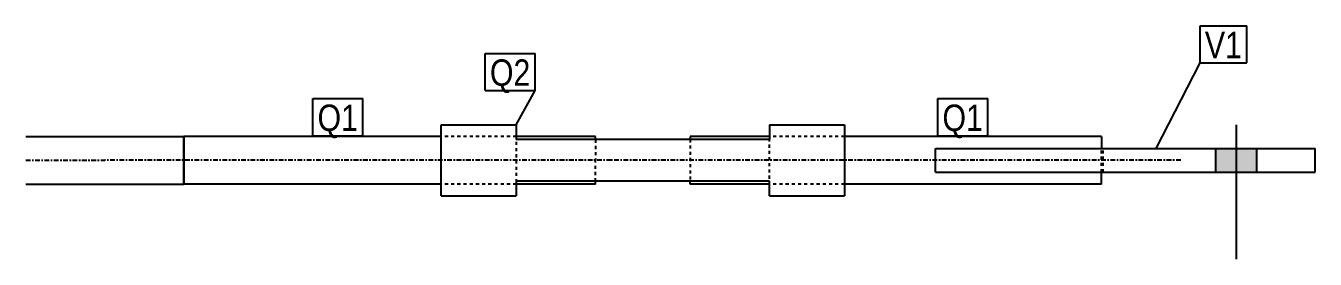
# Model space of a CAD drawing. Header units: millimetres. Extents: x 12 to 17253, y -28 to 350.
# Drawn here: x 4696 to 5511, y -28 to 119 of the extents above; entities that cross this region are included whole.
import ezdxf

# ---------------------------------------------------------------- set-up
doc = ezdxf.new("R2010")
doc.units = ezdxf.units.MM
doc.linetypes.add('DXK_LINE_DOT2', pattern=[3.9198, 1.9599, -1.9599])
doc.linetypes.add('DXK_LINE_DOT3', pattern=[5.9187, 2.979, -0.9799, 0.9799, -0.9799])
doc.layers.add('STÅL', color=7, linetype='Continuous')
doc.layers.add('TEKST', color=7, linetype='Continuous')
doc.styles.add('Arial Narrow', font='ARIALN.TTF', dxfattribs={"height": 0.2})

msp = doc.modelspace()

# ---------------------------------------------------------------- hatches: boundary and pattern name
at = {"layer": 'STÅL', "linetype": 'Continuous'}
msp.add_hatch(color=96, dxfattribs=at).paths.add_polyline_path([(5473.81, 42), (5447.81, 42), (5447.81, 27), (5473.81, 27)])

# ---------------------------------------------------------------- linework, layer by layer
at = {"layer": 'STÅL', "color": 2, "linetype": 'Continuous'}
for p, q in [((4695.81, 49.5), (4795.81, 49.5)), ((4958.31, 49.5), (4795.81, 49.5)), ((4795.81, 19.5), (4795.81, 49.5)), ((4795.81, 49.5), (4795.81, 27)), ((4958.31, 57), (5005.81, 57)), ((4958.31, 12), (4958.31, 57)), ((5005.81, 57), (5005.81, 47.74)), ((5055.81, 49.5), (5005.81, 49.5)), ((5055.81, 47.74), (5055.81, 49.5)), ((5165.81, 49.5), (5115.81, 49.5)), ((5115.81, 49.5), (5115.81, 47.74)), ((5165.81, 57), (5213.31, 57)), ((5165.81, 57), (5165.81, 47.74)), ((5213.31, 57), (5213.31, 12)), ((5375.81, 49.5), (5213.31, 49.5)), ((5375.81, 49.5), (5375.81, 42)), ((5165.81, 47.74), (5005.81, 47.74)), ((5270.81, 27), (5270.81, 42)), ((5270.81, 42), (5510.81, 42)), ((5510.81, 27), (5510.81, 42)), ((4795.81, 27), (4795.81, 19.5)), ((5270.81, 27), (5510.81, 27)), ((5375.81, 19.5), (5375.81, 27)), ((4695.81, 19.5), (4795.81, 19.5)), ((4958.31, 19.5), (4795.81, 19.5)), ((5165.81, 21.26), (5005.81, 21.26)), ((5005.81, 21.26), (5005.81, 12)), ((5055.81, 19.5), (5005.81, 19.5)), ((5055.81, 19.5), (5055.81, 21.26)), ((5115.81, 19.5), (5115.81, 21.26)), ((5165.81, 19.5), (5115.81, 19.5)), ((5165.81, 12), (5165.81, 21.26)), ((5375.81, 19.5), (5213.31, 19.5)), ((4958.31, 12), (5005.81, 12)), ((5165.81, 12), (5213.31, 12))]:
    msp.add_line(p, q, dxfattribs=at)
at = {"layer": 'STÅL', "color": 7, "linetype": 'DXK_LINE_DOT2'}
for p, q in [((5005.81, 49.5), (4958.31, 49.5)), ((5005.81, 53.99), (5005.81, 21.26)), ((5213.31, 49.5), (5165.81, 49.5)), ((5055.81, 47.49), (5055.81, 47.74)), ((5055.81, 47.49), (5055.81, 34.5)), ((5115.81, 47.74), (5115.81, 21.26)), ((5165.81, 15.01), (5165.81, 47.74)), ((5375.81, 27), (5375.81, 42)), ((5376.81, 27), (5376.81, 42)), ((5055.81, 21.26), (5055.81, 34.5)), ((5005.81, 19.5), (4958.31, 19.5)), ((5213.31, 19.5), (5165.81, 19.5))]:
    msp.add_line(p, q, dxfattribs=at)
at = {"layer": 'STÅL', "color": 96, "linetype": 'Continuous'}
for p, q in [((5460.81, 57), (5460.81, -28)), ((5447.81, 42), (5447.81, 27)), ((5473.81, 42), (5473.81, 27))]:
    msp.add_line(p, q, dxfattribs=at)
at = {"layer": 'STÅL', "color": 7, "linetype": 'DXK_LINE_DOT3'}
for p, q in [((4695.81, 34.5), (4745.81, 34.5)), ((5065.81, 34.5), (4745.81, 34.5)), ((5425.81, 34.5), (5065.81, 34.5))]:
    msp.add_line(p, q, dxfattribs=at)

# ---------------------------------------------------------------- wipeouts: each hides what was drawn before it
at = {"color": 0}
for points in [[(5464.55, 98.98), (5464.55, 116.48), (5441.1, 116.48), (5441.1, 98.98)], [(5014.76, 81.56), (5014.76, 99.06), (4989.18, 99.06), (4989.18, 81.56)]]:
    msp.add_wipeout(points, dxfattribs=at).dxf.layer = 'TEKST'

# ---------------------------------------------------------------- next in the draw order: wipeouts: each hides what was drawn before it
for points in [[(5464.55, 98.98), (5464.55, 116.48), (5441.1, 116.48), (5441.1, 98.98)], [(5014.76, 81.56), (5014.76, 99.06), (4989.18, 99.06), (4989.18, 81.56)], [(4905.81, 53), (4905.81, 70.5), (4880.23, 70.5), (4880.23, 53)], [(5300.81, 53), (5300.81, 70.5), (5275.23, 70.5), (5275.23, 53)]]:
    msp.add_wipeout(points, dxfattribs=at).dxf.layer = 'TEKST'

# ---------------------------------------------------------------- next in the draw order: linework, layer by layer
at = {"layer": 'TEKST', "color": 7, "linetype": 'Continuous'}
for p, q in [((5438.1, 119.48), (5467.55, 119.48)), ((5438.1, 95.98), (5438.1, 119.48)), ((5467.55, 95.98), (5467.55, 119.48)), ((4986.18, 102.06), (5017.76, 102.06)), ((4986.18, 78.56), (4986.18, 102.06)), ((5017.76, 78.56), (5017.76, 102.06)), ((5410.32, 42), (5438.1, 95.98)), ((5438.1, 95.98), (5467.55, 95.98)), ((4986.18, 78.56), (5017.76, 78.56)), ((5005.81, 57), (5017.76, 78.56))]:
    msp.add_line(p, q, dxfattribs=at)

# ---------------------------------------------------------------- next in the draw order: texts
at = {"layer": 'TEKST', "color": 3, "style": 'Arial Narrow'}
for s, p in [('V1', (5441.1, 98.98)), ('Q2', (4989.18, 81.56))]:
    msp.add_text(s, height=16.702, dxfattribs=at).set_placement(p)

# ---------------------------------------------------------------- next in the draw order: wipeouts: each hides what was drawn before it
at = {"color": 0}
for points in [[(4905.81, 53), (4905.81, 70.5), (4880.23, 70.5), (4880.23, 53)], [(5300.81, 53), (5300.81, 70.5), (5275.23, 70.5), (5275.23, 53)]]:
    msp.add_wipeout(points, dxfattribs=at).dxf.layer = 'TEKST'

# ---------------------------------------------------------------- next in the draw order: linework, layer by layer
at = {"layer": 'TEKST', "color": 7, "linetype": 'Continuous'}
for p, q in [((4877.23, 73.5), (4908.81, 73.5)), ((4877.23, 50), (4877.23, 73.5)), ((4908.81, 50), (4908.81, 73.5)), ((5272.23, 73.5), (5303.81, 73.5)), ((5272.23, 50), (5272.23, 73.5)), ((5303.81, 50), (5303.81, 73.5)), ((4877.23, 50), (4908.81, 50)), ((5272.23, 50), (5303.81, 50))]:
    msp.add_line(p, q, dxfattribs=at)

# ---------------------------------------------------------------- next in the draw order: texts
at = {"layer": 'TEKST', "color": 3, "style": 'Arial Narrow'}
for p in [(4880.23, 53), (5275.23, 53)]:
    msp.add_text('Q1', height=16.702, dxfattribs=at).set_placement(p)

doc.saveas('drawing.dxf')
